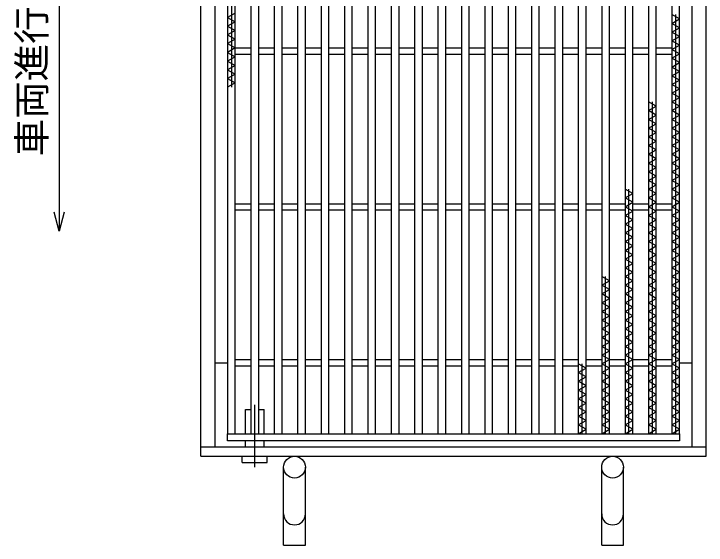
# Model space of a CAD drawing. Units: millimetres, scale not verified. Extents: x -1456 to 1389, y -1026 to 839.
# Drawn here: x -1015 to -571, y -198.5 to 142.3 of the extents above; entities that cross this region are included whole.
import ezdxf
from ezdxf.enums import TextEntityAlignment as Align

# ---------------------------------------------------------------- set-up
doc = ezdxf.new("R2010")
doc.units = ezdxf.units.MM
doc.header["$LTSCALE"] = 8
doc.linetypes.add('LONG_DASHED_DOTTED', pattern=[15.25, 12, -1.5, 0.25, -1.5])
for name, color, linetype, lineweight in [('16', 3, 'Continuous', 25), ('19', 6, 'Continuous', 25), ('22', 4, 'Continuous', 25)]:
    doc.layers.add(name, color=color, linetype=linetype, lineweight=lineweight)
doc.styles.add('ベクトル', font='')
doc.styles.get('ベクトル').set_extended_font_data('ベクトル')

msp = doc.modelspace()

# ---------------------------------------------------------------- linework, layer by layer
at = {"layer": '16'}
for p, q in [((-878, 364), (-878, -127)), ((-875.5, 364), (-875.5, 95.2)), ((-873, -127), (-873, 364)), ((-863, 364), (-863, -127)), ((-858, -127), (-858, 364)), ((-848, 364), (-848, -127)), ((-843, -127), (-843, 364)), ((-833, 364), (-833, -127)), ((-828, -127), (-828, 364)), ((-818, 364), (-818, -127)), ((-813, -127), (-813, 364)), ((-803, 364), (-803, -127)), ((-798, -127), (-798, 364)), ((-788, 364), (-788, -127)), ((-783, -127), (-783, 364)), ((-773, 364), (-773, -127)), ((-768, -127), (-768, 364)), ((-758, 364), (-758, -127)), ((-753, -127), (-753, 364)), ((-743, 364), (-743, -127)), ((-738, -127), (-738, 364)), ((-728, 364), (-728, -127)), ((-723, -127), (-723, 364)), ((-713, 364), (-713, -127)), ((-708, -127), (-708, 364)), ((-698, 364), (-698, -127)), ((-693, -127), (-693, 364)), ((-683, 364), (-683, -127)), ((-678, -127), (-678, 364)), ((-668, 364), (-668, -127)), ((-663, -127), (-663, 364)), ((-653, 364), (-653, -127)), ((-648, -127), (-648, 364)), ((-638, 364), (-638, -127)), ((-633, -127), (-633, 364)), ((-623, 364), (-623, -127)), ((-618, -127), (-618, 364)), ((-608, 364), (-608, -127)), ((-603, -127), (-603, 364)), ((-593, 364), (-593, -127)), ((-588, -127), (-588, 364)), ((-873, 142.8), (-878, 140)), ((-878, 140), (-873, 137.2)), ((-588, 139), (-593, 141.8)), ((-593, 136.2), (-588, 139)), ((-590.5, -127), (-590.5, 141.8)), ((-873, 137.2), (-878, 134.4)), ((-878, 134.4), (-873, 131.6)), ((-588, 133.4), (-593, 136.2)), ((-593, 130.6), (-588, 133.4)), ((-873, 131.6), (-878, 128.8)), ((-878, 128.8), (-873, 126)), ((-588, 127.8), (-593, 130.6)), ((-873, 126), (-878, 123.2)), ((-593, 125), (-588, 127.8)), ((-588, 122.2), (-593, 125)), ((-878, 123.2), (-873, 120.4)), ((-873, 120.4), (-878, 117.6)), ((-873, 120.5), (-863, 120.5)), ((-858, 120.5), (-848, 120.5)), ((-843, 120.5), (-833, 120.5)), ((-828, 120.5), (-818, 120.5)), ((-813, 120.5), (-803, 120.5)), ((-798, 120.5), (-788, 120.5)), ((-783, 120.5), (-773, 120.5)), ((-768, 120.5), (-758, 120.5)), ((-753, 120.5), (-743, 120.5)), ((-738, 120.5), (-728, 120.5)), ((-723, 120.5), (-713, 120.5)), ((-708, 120.5), (-698, 120.5)), ((-693, 120.5), (-683, 120.5)), ((-678, 120.5), (-668, 120.5)), ((-663, 120.5), (-653, 120.5)), ((-648, 120.5), (-638, 120.5)), ((-633, 120.5), (-623, 120.5)), ((-618, 120.5), (-608, 120.5)), ((-603, 120.5), (-593, 120.5)), ((-593, 119.4), (-588, 122.2)), ((-878, 117.6), (-873, 114.8)), ((-873, 116.5), (-863, 116.5)), ((-858, 116.5), (-848, 116.5)), ((-843, 116.5), (-833, 116.5)), ((-828, 116.5), (-818, 116.5)), ((-813, 116.5), (-803, 116.5)), ((-798, 116.5), (-788, 116.5)), ((-783, 116.5), (-773, 116.5)), ((-768, 116.5), (-758, 116.5)), ((-753, 116.5), (-743, 116.5)), ((-738, 116.5), (-728, 116.5)), ((-723, 116.5), (-713, 116.5)), ((-708, 116.5), (-698, 116.5)), ((-693, 116.5), (-683, 116.5)), ((-678, 116.5), (-668, 116.5)), ((-663, 116.5), (-653, 116.5)), ((-648, 116.5), (-638, 116.5)), ((-633, 116.5), (-623, 116.5)), ((-618, 116.5), (-608, 116.5)), ((-603, 116.5), (-593, 116.5)), ((-588, 116.6), (-593, 119.4)), ((-593, 113.8), (-588, 116.6)), ((-873, 114.8), (-878, 112)), ((-878, 112), (-873, 109.2)), ((-588, 111), (-593, 113.8)), ((-873, 109.2), (-878, 106.4)), ((-593, 108.2), (-588, 111)), ((-588, 105.4), (-593, 108.2)), ((-878, 106.4), (-873, 103.6)), ((-873, 103.6), (-878, 100.8)), ((-593, 102.6), (-588, 105.4)), ((-588, 99.8), (-593, 102.6)), ((-878, 100.8), (-873, 98)), ((-873, 98), (-878, 95.2)), ((-593, 97), (-588, 99.8)), ((-588, 94.2), (-593, 97)), ((-593, 91.4), (-588, 94.2)), ((-588, 88.6), (-593, 91.4)), ((-603, 83), (-608, 85.8)), ((-605.5, -127), (-605.5, 85.8)), ((-593, 85.8), (-588, 88.6)), ((-588, 83), (-593, 85.8)), ((-608, 80.2), (-603, 83)), ((-603, 77.4), (-608, 80.2)), ((-593, 80.2), (-588, 83)), ((-588, 77.4), (-593, 80.2)), ((-608, 74.6), (-603, 77.4)), ((-593, 74.6), (-588, 77.4)), ((-603, 71.8), (-608, 74.6)), ((-608, 69), (-603, 71.8)), ((-588, 71.8), (-593, 74.6)), ((-593, 69), (-588, 71.8)), ((-603, 66.2), (-608, 69)), ((-588, 66.2), (-593, 69)), ((-608, 63.4), (-603, 66.2)), ((-603, 60.6), (-608, 63.4)), ((-593, 63.4), (-588, 66.2)), ((-588, 60.6), (-593, 63.4)), ((-608, 57.8), (-603, 60.6)), ((-603, 55), (-608, 57.8)), ((-593, 57.8), (-588, 60.6)), ((-588, 55), (-593, 57.8)), ((-608, 52.2), (-603, 55)), ((-593, 52.2), (-588, 55)), ((-603, 49.4), (-608, 52.2)), ((-608, 46.6), (-603, 49.4)), ((-588, 49.4), (-593, 52.2)), ((-593, 46.6), (-588, 49.4)), ((-603, 43.8), (-608, 46.6)), ((-588, 43.8), (-593, 46.6)), ((-608, 41), (-603, 43.8)), ((-603, 38.2), (-608, 41)), ((-593, 41), (-588, 43.8)), ((-588, 38.2), (-593, 41)), ((-608, 35.4), (-603, 38.2)), ((-593, 35.4), (-588, 38.2)), ((-603, 32.6), (-608, 35.4)), ((-608, 29.8), (-603, 32.6)), ((-588, 32.6), (-593, 35.4)), ((-593, 29.8), (-588, 32.6)), ((-618, 27), (-623, 29.8)), ((-623, 24.2), (-618, 27)), ((-620.5, -127), (-620.5, 29.8)), ((-603, 27), (-608, 29.8)), ((-608, 24.2), (-603, 27)), ((-588, 27), (-593, 29.8)), ((-593, 24.2), (-588, 27)), ((-618, 21.4), (-623, 24.2)), ((-603, 21.4), (-608, 24.2)), ((-588, 21.4), (-593, 24.2)), ((-873, 20.5), (-863, 20.5)), ((-858, 20.5), (-848, 20.5)), ((-843, 20.5), (-833, 20.5)), ((-828, 20.5), (-818, 20.5)), ((-813, 20.5), (-803, 20.5)), ((-798, 20.5), (-788, 20.5)), ((-783, 20.5), (-773, 20.5)), ((-768, 20.5), (-758, 20.5)), ((-753, 20.5), (-743, 20.5)), ((-738, 20.5), (-728, 20.5)), ((-723, 20.5), (-713, 20.5)), ((-708, 20.5), (-698, 20.5)), ((-693, 20.5), (-683, 20.5)), ((-678, 20.5), (-668, 20.5)), ((-663, 20.5), (-653, 20.5)), ((-648, 20.5), (-638, 20.5)), ((-633, 20.5), (-623, 20.5)), ((-623, 18.6), (-618, 21.4)), ((-618, 15.8), (-623, 18.6)), ((-618, 20.5), (-608, 20.5)), ((-608, 18.6), (-603, 21.4)), ((-603, 15.8), (-608, 18.6)), ((-603, 20.5), (-593, 20.5)), ((-593, 18.6), (-588, 21.4)), ((-588, 15.8), (-593, 18.6)), ((-873, 16.5), (-863, 16.5)), ((-858, 16.5), (-848, 16.5)), ((-843, 16.5), (-833, 16.5)), ((-828, 16.5), (-818, 16.5)), ((-813, 16.5), (-803, 16.5)), ((-798, 16.5), (-788, 16.5)), ((-783, 16.5), (-773, 16.5)), ((-768, 16.5), (-758, 16.5)), ((-753, 16.5), (-743, 16.5)), ((-738, 16.5), (-728, 16.5)), ((-723, 16.5), (-713, 16.5)), ((-708, 16.5), (-698, 16.5)), ((-693, 16.5), (-683, 16.5)), ((-678, 16.5), (-668, 16.5)), ((-663, 16.5), (-653, 16.5)), ((-648, 16.5), (-638, 16.5)), ((-633, 16.5), (-623, 16.5)), ((-623, 13), (-618, 15.8)), ((-618, 16.5), (-608, 16.5)), ((-608, 13), (-603, 15.8)), ((-603, 16.5), (-593, 16.5)), ((-593, 13), (-588, 15.8)), ((-618, 10.2), (-623, 13)), ((-623, 7.4), (-618, 10.2)), ((-603, 10.2), (-608, 13)), ((-608, 7.4), (-603, 10.2)), ((-588, 10.2), (-593, 13)), ((-593, 7.4), (-588, 10.2)), ((-618, 4.6), (-623, 7.4)), ((-623, 1.8), (-618, 4.6)), ((-603, 4.6), (-608, 7.4)), ((-608, 1.8), (-603, 4.6)), ((-588, 4.6), (-593, 7.4)), ((-593, 1.8), (-588, 4.6)), ((-618, -1), (-623, 1.8)), ((-603, -1), (-608, 1.8)), ((-588, -1), (-593, 1.8)), ((-623, -3.8), (-618, -1)), ((-618, -6.6), (-623, -3.8)), ((-608, -3.8), (-603, -1)), ((-603, -6.6), (-608, -3.8)), ((-593, -3.8), (-588, -1)), ((-588, -6.6), (-593, -3.8)), ((-623, -9.4), (-618, -6.6)), ((-608, -9.4), (-603, -6.6)), ((-593, -9.4), (-588, -6.6)), ((-618, -12.2), (-623, -9.4)), ((-623, -15), (-618, -12.2)), ((-603, -12.2), (-608, -9.4)), ((-608, -15), (-603, -12.2)), ((-588, -12.2), (-593, -9.4)), ((-593, -15), (-588, -12.2)), ((-618, -17.8), (-623, -15)), ((-603, -17.8), (-608, -15)), ((-588, -17.8), (-593, -15)), ((-623, -20.6), (-618, -17.8)), ((-618, -23.4), (-623, -20.6)), ((-608, -20.6), (-603, -17.8)), ((-603, -23.4), (-608, -20.6)), ((-593, -20.6), (-588, -17.8)), ((-588, -23.4), (-593, -20.6)), ((-633, -29), (-638, -26.2)), ((-635.5, -127), (-635.5, -26.2)), ((-623, -26.2), (-618, -23.4)), ((-618, -29), (-623, -26.2)), ((-608, -26.2), (-603, -23.4)), ((-603, -29), (-608, -26.2)), ((-593, -26.2), (-588, -23.4)), ((-588, -29), (-593, -26.2)), ((-638, -31.8), (-633, -29)), ((-623, -31.8), (-618, -29)), ((-608, -31.8), (-603, -29)), ((-593, -31.8), (-588, -29)), ((-633, -34.6), (-638, -31.8)), ((-638, -37.4), (-633, -34.6)), ((-618, -34.6), (-623, -31.8)), ((-623, -37.4), (-618, -34.6)), ((-603, -34.6), (-608, -31.8)), ((-608, -37.4), (-603, -34.6)), ((-588, -34.6), (-593, -31.8)), ((-593, -37.4), (-588, -34.6)), ((-633, -40.2), (-638, -37.4)), ((-618, -40.2), (-623, -37.4)), ((-603, -40.2), (-608, -37.4)), ((-588, -40.2), (-593, -37.4)), ((-638, -43), (-633, -40.2)), ((-633, -45.8), (-638, -43)), ((-623, -43), (-618, -40.2)), ((-618, -45.8), (-623, -43)), ((-608, -43), (-603, -40.2)), ((-603, -45.8), (-608, -43)), ((-593, -43), (-588, -40.2)), ((-588, -45.8), (-593, -43)), ((-638, -48.6), (-633, -45.8)), ((-633, -51.4), (-638, -48.6)), ((-623, -48.6), (-618, -45.8)), ((-618, -51.4), (-623, -48.6)), ((-608, -48.6), (-603, -45.8)), ((-603, -51.4), (-608, -48.6)), ((-593, -48.6), (-588, -45.8)), ((-588, -51.4), (-593, -48.6)), ((-638, -54.2), (-633, -51.4)), ((-623, -54.2), (-618, -51.4)), ((-608, -54.2), (-603, -51.4)), ((-593, -54.2), (-588, -51.4)), ((-633, -57), (-638, -54.2)), ((-638, -59.8), (-633, -57)), ((-618, -57), (-623, -54.2)), ((-623, -59.8), (-618, -57)), ((-603, -57), (-608, -54.2)), ((-608, -59.8), (-603, -57)), ((-588, -57), (-593, -54.2)), ((-593, -59.8), (-588, -57)), ((-633, -62.6), (-638, -59.8)), ((-618, -62.6), (-623, -59.8)), ((-603, -62.6), (-608, -59.8)), ((-588, -62.6), (-593, -59.8)), ((-638, -65.4), (-633, -62.6)), ((-633, -68.2), (-638, -65.4)), ((-623, -65.4), (-618, -62.6)), ((-618, -68.2), (-623, -65.4)), ((-608, -65.4), (-603, -62.6)), ((-603, -68.2), (-608, -65.4)), ((-593, -65.4), (-588, -62.6)), ((-588, -68.2), (-593, -65.4)), ((-638, -71), (-633, -68.2)), ((-633, -73.8), (-638, -71)), ((-623, -71), (-618, -68.2)), ((-618, -73.8), (-623, -71)), ((-608, -71), (-603, -68.2)), ((-603, -73.8), (-608, -71)), ((-593, -71), (-588, -68.2)), ((-588, -73.8), (-593, -71)), ((-638, -76.6), (-633, -73.8)), ((-623, -76.6), (-618, -73.8)), ((-608, -76.6), (-603, -73.8)), ((-593, -76.6), (-588, -73.8)), ((-873, -79.5), (-863, -79.5)), ((-858, -79.5), (-848, -79.5)), ((-843, -79.5), (-833, -79.5)), ((-828, -79.5), (-818, -79.5)), ((-813, -79.5), (-803, -79.5)), ((-798, -79.5), (-788, -79.5)), ((-783, -79.5), (-773, -79.5)), ((-768, -79.5), (-758, -79.5)), ((-753, -79.5), (-743, -79.5)), ((-738, -79.5), (-728, -79.5)), ((-723, -79.5), (-713, -79.5)), ((-708, -79.5), (-698, -79.5)), ((-693, -79.5), (-683, -79.5)), ((-678, -79.5), (-668, -79.5)), ((-663, -79.5), (-653, -79.5)), ((-648, -79.5), (-638, -79.5)), ((-633, -79.4), (-638, -76.6)), ((-638, -82.2), (-633, -79.4)), ((-633, -79.5), (-623, -79.5)), ((-618, -79.4), (-623, -76.6)), ((-623, -82.2), (-618, -79.4)), ((-618, -79.5), (-608, -79.5)), ((-603, -79.4), (-608, -76.6)), ((-608, -82.2), (-603, -79.4)), ((-603, -79.5), (-593, -79.5)), ((-588, -79.4), (-593, -76.6)), ((-593, -82.2), (-588, -79.4)), ((-873, -83.5), (-863, -83.5)), ((-858, -83.5), (-848, -83.5)), ((-843, -83.5), (-833, -83.5)), ((-828, -83.5), (-818, -83.5)), ((-813, -83.5), (-803, -83.5)), ((-798, -83.5), (-788, -83.5)), ((-783, -83.5), (-773, -83.5)), ((-768, -83.5), (-758, -83.5)), ((-753, -83.5), (-743, -83.5)), ((-738, -83.5), (-728, -83.5)), ((-723, -83.5), (-713, -83.5)), ((-708, -83.5), (-698, -83.5)), ((-693, -83.5), (-683, -83.5)), ((-678, -83.5), (-668, -83.5)), ((-663, -83.5), (-653, -83.5)), ((-648, -85), (-653, -82.2)), ((-650.5, -127), (-650.5, -82.2)), ((-648, -83.5), (-638, -83.5)), ((-633, -85), (-638, -82.2)), ((-633, -83.5), (-623, -83.5)), ((-618, -85), (-623, -82.2)), ((-618, -83.5), (-608, -83.5)), ((-603, -85), (-608, -82.2)), ((-603, -83.5), (-593, -83.5)), ((-588, -85), (-593, -82.2)), ((-653, -87.8), (-648, -85)), ((-648, -90.6), (-653, -87.8)), ((-638, -87.8), (-633, -85)), ((-633, -90.6), (-638, -87.8)), ((-623, -87.8), (-618, -85)), ((-618, -90.6), (-623, -87.8)), ((-608, -87.8), (-603, -85)), ((-603, -90.6), (-608, -87.8)), ((-593, -87.8), (-588, -85)), ((-588, -90.6), (-593, -87.8)), ((-653, -93.4), (-648, -90.6)), ((-638, -93.4), (-633, -90.6)), ((-623, -93.4), (-618, -90.6)), ((-608, -93.4), (-603, -90.6)), ((-593, -93.4), (-588, -90.6)), ((-648, -96.2), (-653, -93.4)), ((-653, -99), (-648, -96.2)), ((-633, -96.2), (-638, -93.4)), ((-638, -99), (-633, -96.2)), ((-618, -96.2), (-623, -93.4)), ((-623, -99), (-618, -96.2)), ((-603, -96.2), (-608, -93.4)), ((-608, -99), (-603, -96.2)), ((-588, -96.2), (-593, -93.4)), ((-593, -99), (-588, -96.2)), ((-648, -101.8), (-653, -99)), ((-653, -104.6), (-648, -101.8)), ((-633, -101.8), (-638, -99)), ((-638, -104.6), (-633, -101.8)), ((-618, -101.8), (-623, -99)), ((-623, -104.6), (-618, -101.8)), ((-603, -101.8), (-608, -99)), ((-608, -104.6), (-603, -101.8)), ((-588, -101.8), (-593, -99)), ((-593, -104.6), (-588, -101.8)), ((-648, -107.4), (-653, -104.6)), ((-633, -107.4), (-638, -104.6)), ((-618, -107.4), (-623, -104.6)), ((-603, -107.4), (-608, -104.6)), ((-588, -107.4), (-593, -104.6)), ((-653, -110.2), (-648, -107.4)), ((-648, -113), (-653, -110.2)), ((-638, -110.2), (-633, -107.4)), ((-633, -113), (-638, -110.2)), ((-623, -110.2), (-618, -107.4)), ((-618, -113), (-623, -110.2)), ((-608, -110.2), (-603, -107.4)), ((-603, -113), (-608, -110.2)), ((-593, -110.2), (-588, -107.4)), ((-588, -113), (-593, -110.2)), ((-653, -115.8), (-648, -113)), ((-638, -115.8), (-633, -113)), ((-623, -115.8), (-618, -113)), ((-608, -115.8), (-603, -113)), ((-593, -115.8), (-588, -113)), ((-648, -118.6), (-653, -115.8)), ((-653, -121.4), (-648, -118.6)), ((-633, -118.6), (-638, -115.8)), ((-638, -121.4), (-633, -118.6)), ((-618, -118.6), (-623, -115.8)), ((-623, -121.4), (-618, -118.6)), ((-603, -118.6), (-608, -115.8)), ((-608, -121.4), (-603, -118.6)), ((-588, -118.6), (-593, -115.8)), ((-593, -121.4), (-588, -118.6)), ((-648, -124.2), (-653, -121.4)), ((-653, -127), (-648, -124.2)), ((-633, -124.2), (-638, -121.4)), ((-638, -127), (-633, -124.2)), ((-618, -124.2), (-623, -121.4)), ((-623, -127), (-618, -124.2)), ((-603, -124.2), (-608, -121.4)), ((-608, -127), (-603, -124.2)), ((-588, -124.2), (-593, -121.4)), ((-593, -127), (-588, -124.2)), ((-878, -127), (-588, -127)), ((-878, -131.5), (-878, -127)), ((-878, -127), (-873, -127)), ((-863, -127), (-858, -127)), ((-848, -127), (-843, -127)), ((-833, -127), (-828, -127)), ((-818, -127), (-813, -127)), ((-803, -127), (-798, -127)), ((-788, -127), (-783, -127)), ((-773, -127), (-768, -127)), ((-758, -127), (-753, -127)), ((-743, -127), (-738, -127)), ((-728, -127), (-723, -127)), ((-713, -127), (-708, -127)), ((-698, -127), (-693, -127)), ((-683, -127), (-678, -127)), ((-668, -127), (-663, -127)), ((-653, -127), (-648, -127)), ((-638, -127), (-633, -127)), ((-623, -127), (-618, -127)), ((-608, -127), (-603, -127)), ((-593, -127), (-588, -127)), ((-588, -127), (-588, -131.5)), ((-588, -131.5), (-878, -131.5))]:
    msp.add_line(p, q, dxfattribs=at)
at = {"layer": '19'}
for p, q in [((-895, -141.5), (-895, 378.5)), ((-571, -141.5), (-571, 378.5)), ((-886, -135.5), (-886, 372.5)), ((-580, -135.5), (-580, 372.5)), ((-886, -81.5), (-878, -81.5)), ((-588, -81.5), (-580, -81.5)), ((-866.5, -127), (-866.5, -111.5)), ((-866.5, -111.5), (-863, -111.5)), ((-858, -111.5), (-854.5, -111.5)), ((-854.5, -127), (-854.5, -111.5)), ((-866.5, -135.5), (-866.5, -131.5)), ((-854.5, -135.5), (-854.5, -131.5)), ((-895, -135.5), (-571, -135.5)), ((-895, -141.5), (-571, -141.5)), ((-868.5, -145.5), (-868.5, -141.5)), ((-852.5, -145.5), (-852.5, -141.5)), ((-868.5, -145.5), (-852.5, -145.5)), ((-842, -198.5), (-842, -148.5)), ((-828, -198.5), (-828, -148.5)), ((-638, -198.5), (-638, -148.5)), ((-624, -198.5), (-624, -148.5)), ((-842, -198.5), (-828, -198.5)), ((-638, -198.5), (-624, -198.5))]:
    msp.add_line(p, q, dxfattribs=at)
at = {"layer": '19', "linetype": 'LONG_DASHED_DOTTED'}
msp.add_line((-860.5, -148.5), (-860.5, -108.5), dxfattribs=at)
at = {"layer": '19'}
for centre in [(-835, -148.5), (-631, -148.5)]:
    msp.add_circle(centre, 7, dxfattribs=at)
for centre in [(-835, -178.5), (-631, -178.5)]:
    msp.add_arc(centre, 7, 180, 0, dxfattribs=at)
at = {"layer": '22'}
for p, q in [((-986, 243), (-986, 3)), ((-986, 3), (-989.2, 15)), ((-982.8, 15), (-986, 3))]:
    msp.add_line(p, q, dxfattribs=at)

# ---------------------------------------------------------------- texts
at = {"layer": '22', "color": 2, "style": 'ベクトル'}
msp.add_text('車両進行方向', height=17.6, rotation=90, dxfattribs=at).set_placement((-1003.6, 51), align=Align.MIDDLE_LEFT)

doc.saveas('drawing.dxf')
